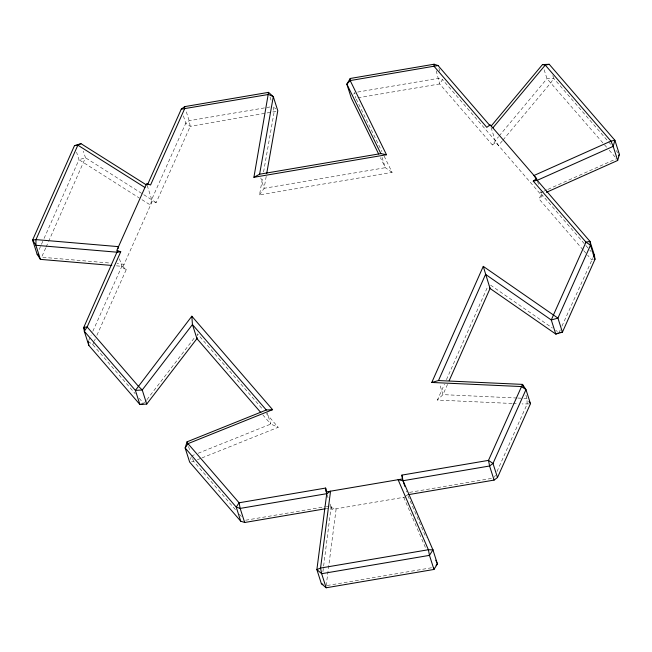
<?xml version="1.0" encoding="UTF-8"?>
<svg xmlns="http://www.w3.org/2000/svg" width="652" height="652" viewBox="0 0 652 652"><rect width="100%" height="100%" fill="white"/><g stroke="black" fill="none" stroke-linecap="round" stroke-linejoin="round"><path stroke-width="0.49" stroke-dasharray="3.26 2.44" d="M322.927 571.69L331.265 505.667L331.795 509.538L406.335 496.865M197.246 335.772L197.458 333.84L262.984 409.668M326.179 585.675L336.163 508.796L331.232 507.778L326.261 508.625M384.134 156.072L392.096 172.356L259.529 194.899L262.699 176.936M263.579 171.949L274.133 112.079L273.033 106.447L275.747 108.892M266.212 176.366L264.109 188.306L259.529 194.899M270.042 106.961L189.161 120.71L185.763 123.269L151.696 199.52L150.547 205.103L140.229 198.591M190.449 459.424L191.264 456.791M39.144 249.529L43.668 239.341M44.075 238.412L78.974 159.724L76.577 152.218M45.705 247.956L41.598 257.214L111.044 263.131M46.113 247.026L48.166 242.405M48.582 241.476L85.469 157.743L83.374 151.166M511.983 403.474L437.394 400.067L444.403 384.281M446.457 379.635L488.063 285.829M447.525 384.395L442.977 394.639L437.394 400.067M88.68 340.564L91.166 334.998M92.829 331.281L121.851 266.309L124.124 264.247L117.083 263.644M94.01 341.778L92.763 344.566L90.783 344.965M94.426 340.849L95.257 338.991M96.912 335.283L126.358 269.382L121.851 266.309L115.82 265.796M126.358 269.382L122.413 268.07L152.258 201.281L156.195 202.585L190.262 126.333L189.161 120.71L185.869 110.384M494.526 477.06L495.357 475.218M497.003 471.526L527.101 404.158L526.995 398.47L525.797 394.713M559.049 332.642L560.288 329.871M561.934 326.179L593.027 257.597M353.759 94.181L354.721 92.56L355.821 98.191M357.72 92.054L438.584 78.305L442.521 79.617L439.684 83.937L357.818 97.849M436.188 70.791L439.684 83.937L492.407 144.956L498.487 136.765M583.043 249.838L538.878 198.738L541.722 194.418L540.826 191.598M144.467 402.879L146.317 400.467M146.928 399.668L194.989 337.051M499.13 135.991L546.987 78.656L553.719 78.379L611.437 145.176M502.358 140.824L498.478 145.477L495.251 140.636L442.521 79.617M503.002 140.05L550.883 82.698L553.719 78.379L552.823 75.567M492.407 144.956L495.813 142.397L542.285 196.179L538.878 198.738M405.242 496.311L407.524 494.803L406.326 491.054M543.328 191.444L539.62 193.098L541.722 194.418L585.227 244.761M544.257 191.028L547.036 189.781M547.965 189.365L616.556 158.705M191.533 455.911L194.361 454.778M198.143 453.262L270.792 424.085L278.208 427.288L202.071 457.867M197.369 459.75L201.126 458.242M275.959 111.402L190.262 126.333L185.763 123.269L183.359 115.754M191.623 461.665L193.603 461.266L235.405 509.636M245.69 520.214L325.291 506.685M326.285 506.514L329.268 506.009M409.537 492.366L494.118 477.981M327.174 585.504L432.007 567.68M593.296 259.529L591.608 259.757L587.656 255.177M528.788 403.93L522.056 403.93M516.873 398.013L442.977 394.639L439.684 384.313M517.884 398.054L522.945 398.29M523.963 398.331L526.995 398.47M512.985 403.515L518.03 403.743M156.195 202.585L85.469 157.743L78.974 159.724L139.373 198.045M88.264 341.493L92.763 344.566L135.225 393.702M392.096 172.356L385.332 167.694L380.409 157.637M490.557 285.128L552.366 328.005M555.708 330.32L557.378 331.485M616.083 150.547L619.4 154.385M606.604 147.189L546.987 78.656L543.988 69.267M609.261 150.262L615.235 157.173M585.879 245.519L589.18 249.333M589.84 250.099L591.152 251.623M583.703 250.604L586.996 254.419M266.293 413.498L278.208 427.288M262.805 414.843L270.792 424.085L267.19 412.814M139.202 398.307L143.847 403.678M239.39 514.249L241.379 516.547M356.261 99.096L381.925 151.549M407.924 495.74L426.106 537.786M403.718 497.313L425.927 548.666M192.568 458.584L193.603 461.266M537.525 181.272L539.025 185.967M491.054 127.49L495.251 140.636M438.926 68.346L439.823 71.166M382.031 157.36L385.332 167.694L264.109 188.306L260.808 177.972M270.042 97.058L271.534 101.753M327.035 494.632L328.535 499.326M330.034 504.02L331.232 507.778M147.197 185.429L151.696 199.52M188.534 446.522L189.74 450.279M119.455 258.803L121.851 266.309"/><path stroke-width="0.98" d="M266.733 173.383L277.785 110.726L273.294 96.635L268.542 92.364L184.671 106.626L184.638 108.729L150.571 184.981L146.635 183.668L116.798 250.466L120.734 251.778L87.148 326.954L84.304 331.273L88.802 345.356L139.887 404.476L146.724 404.061L196.945 338.632L197.059 337.532M268.542 92.364L253.913 177.287L386.481 154.744L350.197 80.579L350.23 78.476L434.093 64.222L438.03 65.526L490.1 125.787M434.093 64.222L434.061 66.325L486.791 127.344L490.198 124.793L536.661 178.566L533.263 181.126L585.993 242.153L590.492 245.217L594.983 259.309L562.423 332.186L555.789 334.068L490.059 288.477L483.262 266.366L431.779 382.463L521.478 386.554L525.977 389.619L530.475 403.71L497.492 477.533L494.086 480.092L408.519 494.64M433.987 568.047L433.971 569.449L326.147 587.778L321.371 583.679L316.88 569.587L326.742 493.686L325.641 488.063L239.08 502.782L236.236 507.101L240.727 521.184L244.671 522.496L325.267 508.788M253.913 177.287L259.61 174.214L273.294 96.635L268.51 94.467L181.264 109.177L147.613 184.5M117.743 250.368L83.774 327.41L84.304 331.273L135.388 390.393L139.887 404.476L142.861 403.881M118.126 248.502L118.509 246.643L35.982 239.61L32.6 240.066L37.099 254.15L40.4 259.366L111.802 265.454M546.352 192.348L617.672 160.465L619.4 154.385L614.901 140.302L549.228 64.295L542.497 64.572L491.404 125.779M191.835 316.228L192.446 324.549L142.234 389.977L135.388 390.393L191.835 316.228L272.593 409.676L266.293 409.994L187.042 441.828L185.144 447.973L189.642 462.064L240.727 521.184M146.341 184.891L80.97 143.652L74.475 145.64L32.6 240.066L35.901 245.282L40.4 259.366M431.779 382.463L438.486 380.556L485.561 274.394L551.299 319.985L555.789 334.068L558.234 333.001M449.179 380.67L490.059 288.477L489.791 287.442M350.23 78.476L346.848 84.132L351.346 98.216L378.625 153.978M618.455 155.828L619.4 154.385M593.507 256.88L594.453 255.437L589.954 241.354L537.224 180.327L534.004 175.486L610.94 141.101L614.901 140.302L613.182 146.374L617.672 160.465M492.855 127.873L545.259 65.094L549.228 64.295M436.049 565.308L437.419 563.947L432.928 549.864L403.026 480.72L401.934 475.096L488.495 460.377L492.993 463.45L497.492 477.533M181.264 109.177L184.671 106.626M80.97 143.652L77.857 145.176L74.475 145.64M272.593 409.676L187.988 443.653L185.144 447.973L236.236 507.101L240.172 508.405L326.742 493.686L330.548 491.184L320.556 568.063L321.656 573.695L326.147 587.778M438.03 65.526L350.197 80.579L346.848 84.132L380.833 153.603L386.481 154.744M533.263 181.126L537.224 180.327L613.182 146.374L610.94 141.101L545.259 65.094L542.497 64.572M259.61 174.214L380.833 153.603M435.805 560.207L437.419 563.947L433.971 569.449L429.472 555.365L428.38 549.734L398.095 479.701L403.026 480.72L489.595 466.001L492.993 463.45L525.977 389.619L522.505 384.387L438.486 380.556M120.734 251.778L117.36 252.226L35.901 245.282L35.982 239.61L77.857 145.176L144.931 187.491M559.897 332.528L562.423 332.186L557.933 318.103L483.262 266.366M321.371 583.679L322.976 584.339M37.099 254.15L38.598 255.177M593.133 253.913L594.453 255.437L594.983 259.309M266.293 409.994L192.446 324.549L196.945 338.632L260.808 412.537M528.984 401.461L530.475 403.71M187.042 441.828L187.988 443.653L239.08 502.782L240.172 508.405L244.671 522.496M523.401 387.207L522.505 384.387L488.495 460.377L489.595 466.001L494.086 480.092M403.026 480.72L404.827 486.351M146.724 404.061L142.234 389.977L138.232 386.074L87.148 326.954L83.774 327.41L84.369 329.284M401.934 475.096L402.463 478.959L326.179 491.926L325.641 488.063M88.264 341.493L88.802 345.356M553.426 315.03L551.299 319.985L557.933 318.103L590.492 245.217L589.954 241.354L585.993 242.153L553.426 315.03M432.928 549.864L429.472 555.365L321.656 573.695L316.88 569.587L320.556 568.063L428.38 549.734L432.928 549.864"/></g></svg>
